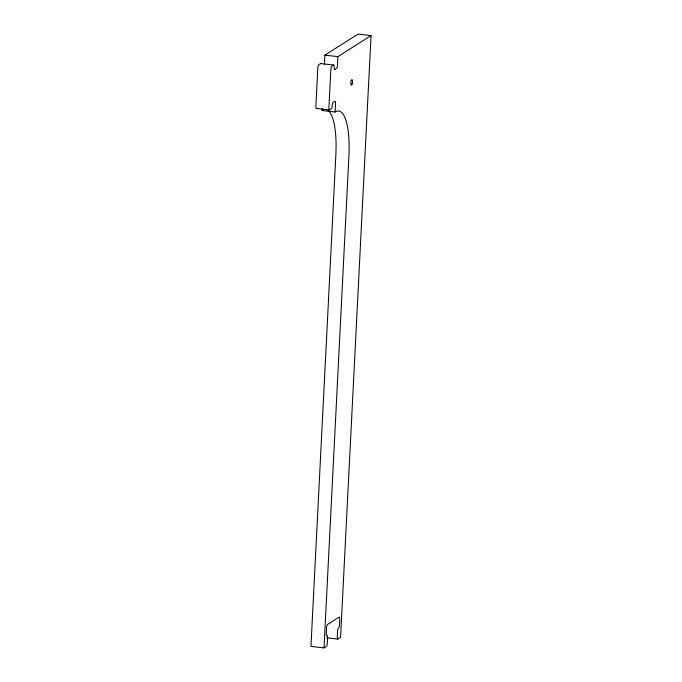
<?xml version="1.0" encoding="UTF-8"?>
<svg xmlns="http://www.w3.org/2000/svg" width="682" height="682" viewBox="0 0 682 682"><rect width="100%" height="100%" fill="white"/><g stroke="black" fill="none" stroke-linecap="round" stroke-linejoin="round"><path stroke-width="1.02" d="M327.82 110.39A56.043 15.652 -83.5 0 1 335.859 154.712L310.949 646.417L324.001 647.9L348.903 156.195A56.043 15.652 -83.5 0 0 335.109 112.01L322.066 110.527L322.16 108.626M324.001 647.9L326.38 646.383A2.805 0.784 -83.5 0 0 327.351 643.126L327.624 637.653A2.805 0.784 -83.5 0 0 326.934 635.445A2.805 0.784 -83.5 0 1 326.243 633.237L326.525 627.764A2.805 0.784 -83.5 0 1 327.488 624.499L339.082 617.133A2.805 0.784 -83.5 0 1 339.772 619.341L339.5 624.814A2.805 0.784 -83.5 0 1 338.528 628.079A2.805 0.784 -83.5 0 0 337.564 631.336L337.292 636.809A2.805 0.784 -83.5 0 0 337.974 639.017L340.565 637.372L371.051 35.583L357.999 34.1L324.871 55.148L324.436 63.69A2.805 0.784 -83.5 0 1 324.376 64.415M335.109 112.01L335.544 103.476A2.805 0.784 -83.5 0 0 334.853 101.268L333.2 102.317A2.805 0.784 -83.5 0 0 332.236 105.582A2.805 0.784 -83.5 0 1 331.264 108.839L329.611 109.896A2.805 0.784 -83.5 0 1 328.92 107.679L330.864 69.385A2.805 0.784 -83.5 0 1 331.827 66.128L333.481 65.071A2.805 0.784 -83.5 0 1 334.171 67.279A2.805 0.784 -83.5 0 0 334.862 69.496L336.516 68.439A2.805 0.784 -83.5 0 0 337.488 65.174L337.922 56.64L371.051 35.583M324.871 55.148L337.922 56.64M320.651 63.545L333.694 65.029M316.354 108.447L329.397 109.938M326.729 637.798L337.769 639.06M322.066 110.527A56.043 15.652 -83.5 0 1 323.78 109.725M316.567 108.404A2.805 0.784 -83.5 0 1 315.877 106.196L317.812 67.902A2.805 0.784 -83.5 0 1 318.784 64.637L320.438 63.588A2.805 0.784 -83.5 0 1 320.83 63.69M352.125 83.946A2.805 0.784 -83.5 0 0 351.989 79.606A2.805 0.784 -83.5 0 0 350.804 83.605A2.805 0.784 -83.5 0 0 352.125 83.946"/></g></svg>
